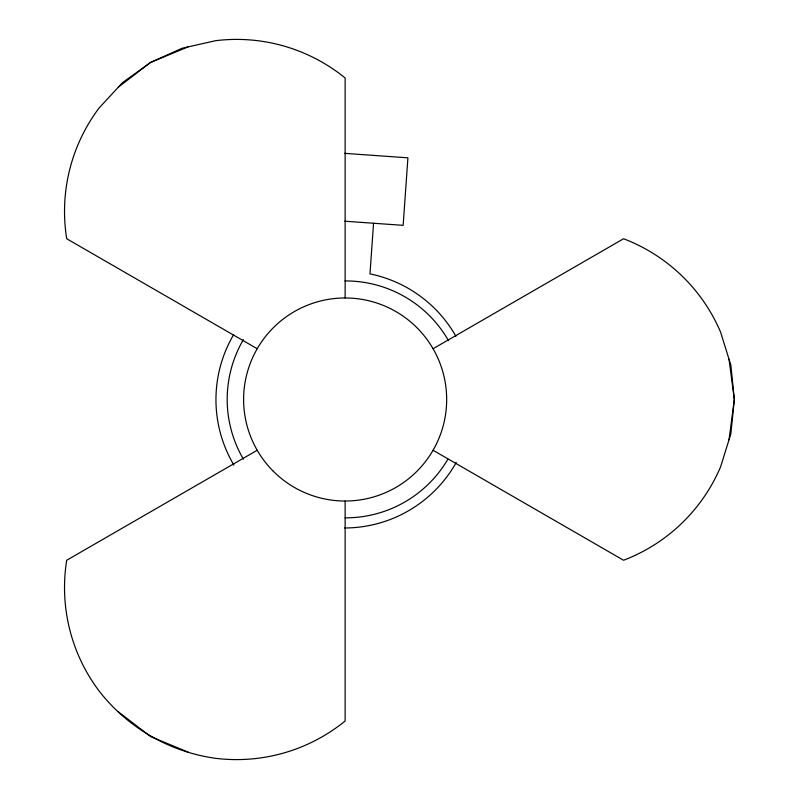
<?xml version="1.0" encoding="UTF-8"?>
<svg xmlns="http://www.w3.org/2000/svg" width="799" height="799" viewBox="0 0 799 799"><rect width="100%" height="100%" fill="white"/><g stroke="black" fill="none" stroke-linecap="round" stroke-linejoin="round"><path stroke-width="1.2" d="M373.552 223.251L369.977 273.887A128.349 128.349 0 0 1 455.919 336.269M729.028 439.75L734.331 399.5L730.855 365.133L720.598 332.154A172.035 172.035 0 0 0 623.57 238.751L433.058 348.734M118.332 87.171L150.542 62.452L182.032 48.27L215.73 40.669A172.035 172.035 0 0 1 345.138 77.992L345.138 297.977M257.208 450.266L66.707 560.249A172.035 172.035 0 0 0 99.086 690.985C127.47 727.619 169.807 752.069 215.73 758.331A172.035 172.035 0 0 0 345.138 721.008L345.138 501.023M188.055 46.911L150.542 62.452L122.517 82.637L99.086 108.015A172.035 172.035 0 0 0 66.707 238.751L257.208 348.734M344.659 153.358L407.919 157.822L403.155 225.338L344.858 221.223M188.055 752.089L150.542 736.548L118.332 711.829M433.058 450.266L623.57 560.249A172.035 172.035 0 0 0 720.598 466.846L730.855 433.867L734.331 399.5L729.028 359.25M447.909 459.155A118.452 118.452 0 0 1 345.018 517.832M243.375 459.155A118.452 118.452 0 0 1 243.375 339.625M345.018 280.938A118.452 118.452 0 0 1 448.539 340.704M456.229 462.461A128.349 128.349 0 0 1 344.619 527.989M233.937 465.168A128.349 128.349 0 0 1 233.618 334.671M273.348 471.29A101.523 101.523 0 0 0 443.205 425.777A101.523 101.523 0 0 0 318.861 301.433A101.523 101.523 0 0 0 273.348 471.29"/></g></svg>
